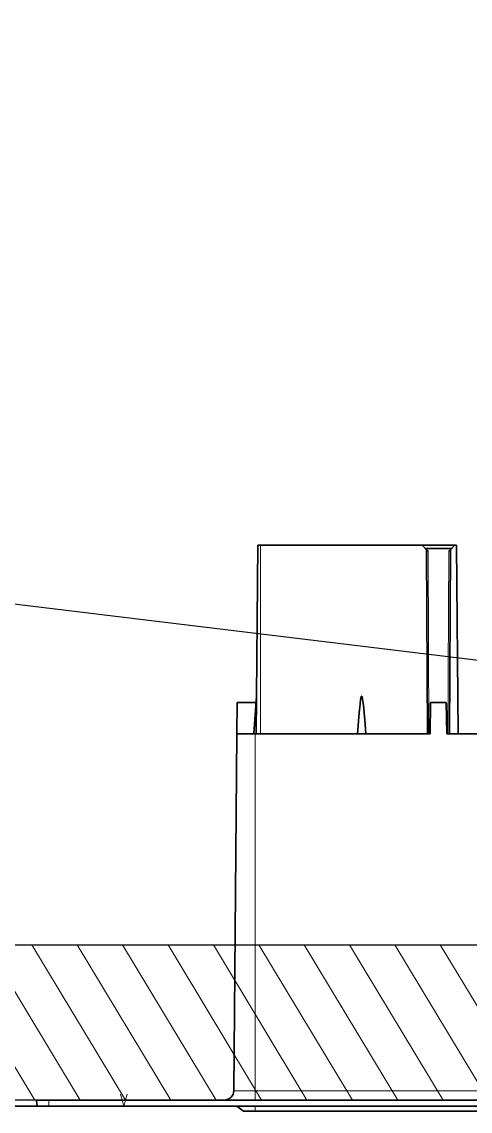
# Model space of a CAD drawing. Header units: inches. Extents: x 258415 to 640093, y 441672 to 945769.
# Drawn here: x 338741.9 to 338814, y 462722.1 to 462897.2 of the extents above; entities that cross this region are included whole.
import ezdxf

# ---------------------------------------------------------------- set-up
doc = ezdxf.new("R2010")
doc.units = ezdxf.units.IN
doc.header["$MEASUREMENT"] = 0
for name, color, linetype in [('CQ Grg Gypsum', 41, 'Continuous'), ('CQ Light Elevation', 4, 'Continuous'), ('CQ_callout', 34, 'Continuous')]:
    doc.layers.add(name, color=color, linetype=linetype)
doc.layers.add('CQ Gypsum Hatch', color=8, linetype='Continuous', lineweight=20)
doc.layers.add('CQ Lighting', color=5, linetype='Continuous', lineweight=0)
doc.styles.get("Standard").update_dxf_attribs({"font": 'arial.ttf'})
doc.dimstyles.get("Standard").update_dxf_attribs({"dimtxt": 0.18, "dimasz": 0.18, "dimexe": 0.18, "dimexo": 0.0625, "dimgap": 0.09, "dimtad": 0, "dimtih": 1, "dimtoh": 1, "dimdec": 4, "dimzin": 0, "dimdsep": 46, "dimtxsty": 'Standard', "dimcen": 0.09, "dimadec": 0, "dimazin": 0, "dimtfac": 1, "dimtdec": 4, "dimtofl": 0, "dimtmove": 0, "dimatfit": 3, "dimfxl": 1, "dimtolj": 1, "dimtzin": 0, "dimarcsym": 0})

# ---------------------------------------------------------------- blocks, each defined once
blk = doc.blocks.new('T.HC0E0.HQ12 side 1')
at = {"layer": 'CQ Lighting', "color": 1, "lineweight": 35}
for p, q in [((441562.55, 518907.92), (441562.29, 518877.62)), ((441563.66, 518877.62), (441563.53, 518907.19)), ((441567.22, 518877.62), (441567.35, 518907.19)), ((441594.04, 518907.92), (441568.08, 518907.92)), ((441594.46, 518907.92), (441594.73, 518877.62)), ((441594.89, 518877.62), (441566.79, 518877.62)), ((441597.84, 518877.62), (441598.34, 518820.2)), ((441660.24, 518817.72), (441328.06, 518817.72)), ((441493.45, 518818.72), (441628.04, 518818.72)), ((441493.45, 518817.72), (441628.04, 518817.72)), ((441594.89, 518816.92), (441385.19, 518816.92))]:
    blk.add_line(p, q, dxfattribs=at)
at = {"layer": 'CQ Lighting', "color": 1, "lineweight": 35, "ltscale": 0.006255}
blk.add_line((441562.55, 518907.92), (441562.8, 518907.92), dxfattribs=at)
at = {"layer": 'CQ Lighting', "color": 1, "lineweight": 35, "ltscale": 0.13185}
blk.add_line((441568.08, 518907.92), (441562.8, 518907.92), dxfattribs=at)
at = {"layer": 'CQ Lighting', "color": 1, "lineweight": 35, "ltscale": 0.025749}
for p, q in [((441562.8, 518907.92), (441563.53, 518907.19)), ((441568.08, 518907.92), (441567.35, 518907.19))]:
    blk.add_line(p, q, dxfattribs=at)
at = {"layer": 'CQ Lighting', "color": 1, "lineweight": 35, "ltscale": 0.106851}
blk.add_line((441567.58, 518907.42), (441563.3, 518907.42), dxfattribs=at)
at = {"layer": 'CQ Lighting', "color": 1, "lineweight": 35, "ltscale": 0.008877}
blk.add_line((441563.53, 518907.19), (441563.78, 518906.94), dxfattribs=at)
at = {"layer": 'CQ Lighting', "color": 1, "lineweight": 35, "ltscale": 0.008878}
blk.add_line((441567.35, 518907.19), (441567.1, 518906.94), dxfattribs=at)
at = {"layer": 'CQ Lighting', "color": 1, "lineweight": 35, "ltscale": 0.010601}
blk.add_line((441594.46, 518907.92), (441594.04, 518907.92), dxfattribs=at)
at = {"layer": 'CQ Lighting', "color": 1, "lineweight": 13}
for p, q in [((441594.04, 518907.92), (441594.04, 518877.62)), ((441563.91, 518877.62), (441563.78, 518906.94)), ((441566.97, 518877.62), (441567.1, 518906.94)), ((441594.89, 518877.62), (441594.89, 518820.2)), ((441385.19, 518820.2), (441594.89, 518820.2))]:
    blk.add_line(p, q, dxfattribs=at)
at = {"layer": 'CQ Lighting', "color": 1, "lineweight": 35, "ltscale": 0.125019}
for p, q in [((441564.09, 518877.62), (441564.18, 518882.62)), ((441566.79, 518877.62), (441566.7, 518882.62))]:
    blk.add_line(p, q, dxfattribs=at)
at = {"layer": 'CQ Lighting', "color": 1, "lineweight": 35, "ltscale": 0.063136}
blk.add_line((441566.7, 518882.62), (441564.18, 518882.62), dxfattribs=at)
at = {"layer": 'CQ Lighting', "color": 1, "lineweight": 35, "ltscale": 0.150785}
blk.add_line((441594.68, 518883.63), (441595.1, 518877.62), dxfattribs=at)
at = {"layer": 'CQ Lighting', "color": 1, "lineweight": 35, "ltscale": 0.025482}
blk.add_line((441594.68, 518883.63), (441594.75, 518882.62), dxfattribs=at)
at = {"layer": 'CQ Lighting', "color": 1, "lineweight": 35, "ltscale": 0.076234}
blk.add_line((441597.8, 518882.62), (441594.75, 518882.62), dxfattribs=at)
at = {"layer": 'CQ Lighting', "color": 1, "lineweight": 35, "ltscale": 0.125005}
blk.add_line((441597.84, 518877.62), (441597.8, 518882.62), dxfattribs=at)
at = {"layer": 'CQ Lighting', "color": 1, "lineweight": 35, "ltscale": 0.00029}
blk.add_line((441597.83, 518879.05), (441597.83, 518879.04), dxfattribs=at)
at = {"layer": 'CQ Lighting', "color": 1, "lineweight": 35, "ltscale": 0.364605}
blk.add_line((441564.09, 518877.62), (441549.51, 518877.62), dxfattribs=at)
at = {"layer": 'CQ Lighting', "color": 1, "lineweight": 35, "ltscale": 0.07375}
blk.add_line((441597.84, 518877.62), (441594.89, 518877.62), dxfattribs=at)
at = {"layer": 'CQ Lighting', "color": 1, "lineweight": 35, "ltscale": 0.018806}
blk.add_line((441595.1, 518877.62), (441595.85, 518877.62), dxfattribs=at)
at = {"layer": 'CQ Lighting', "color": 1, "lineweight": 13, "ltscale": 0.086275}
blk.add_line((441594.89, 518820.2), (441598.34, 518820.2), dxfattribs=at)
at = {"layer": 'CQ Lighting', "color": 1, "lineweight": 13, "ltscale": 0.037173}
blk.add_line((441594.89, 518820.2), (441594.89, 518818.72), dxfattribs=at)
at = {"layer": 'CQ Lighting', "color": 1, "lineweight": 13, "ltscale": 0.02}
blk.add_line((441594.89, 518817.72), (441594.89, 518816.92), dxfattribs=at)
at = {"layer": 'CQ Lighting', "color": 1, "lineweight": 35, "ltscale": 0.033399}
blk.add_line((441597.84, 518817.72), (441596.77, 518816.92), dxfattribs=at)
at = {"layer": 'CQ Lighting', "color": 1, "lineweight": 35, "ltscale": 0.000913}
blk.add_line((441609.61, 518818.72), (441609.57, 518818.72), dxfattribs=at)
at = {"layer": 'CQ Lighting', "color": 1, "lineweight": 35, "ltscale": 0.002942}
for p, q in [((441609.73, 518818.72), (441609.61, 518818.72)), ((441610.69, 518818.72), (441610.58, 518818.72))]:
    blk.add_line(p, q, dxfattribs=at)
at = {"layer": 'CQ Lighting', "color": 1, "lineweight": 35, "ltscale": 0.004565}
for p, q in [((441609.91, 518818.72), (441609.73, 518818.72)), ((441610.58, 518818.72), (441610.39, 518818.72)), ((441619.65, 518818.72), (441619.47, 518818.72)), ((441620.38, 518818.72), (441620.19, 518818.72)), ((441622.1, 518818.72), (441621.91, 518818.72)), ((441622.82, 518818.72), (441622.64, 518818.72))]:
    blk.add_line(p, q, dxfattribs=at)
at = {"layer": 'CQ Lighting', "color": 1, "lineweight": 35, "ltscale": 0.006087}
blk.add_line((441610.15, 518818.72), (441609.91, 518818.72), dxfattribs=at)
at = {"layer": 'CQ Lighting', "color": 1, "lineweight": 35, "ltscale": 0.005986}
blk.add_line((441610.39, 518818.72), (441610.15, 518818.72), dxfattribs=at)
at = {"layer": 'CQ Lighting', "color": 1, "lineweight": 35, "ltscale": 0.001015}
blk.add_line((441610.73, 518818.72), (441610.69, 518818.72), dxfattribs=at)
at = {"layer": 'CQ Lighting', "color": 1, "lineweight": 35, "ltscale": 0.000812}
for p, q in [((441619.37, 518818.72), (441619.34, 518818.72)), ((441620.51, 518818.72), (441620.48, 518818.72)), ((441621.81, 518818.72), (441621.78, 518818.72)), ((441622.95, 518818.72), (441622.92, 518818.72))]:
    blk.add_line(p, q, dxfattribs=at)
at = {"layer": 'CQ Lighting', "color": 1, "lineweight": 35, "ltscale": 0.002536}
for p, q in [((441619.47, 518818.72), (441619.37, 518818.72)), ((441620.48, 518818.72), (441620.38, 518818.72)), ((441621.91, 518818.72), (441621.81, 518818.72)), ((441622.92, 518818.72), (441622.82, 518818.72))]:
    blk.add_line(p, q, dxfattribs=at)
at = {"layer": 'CQ Lighting', "color": 1, "lineweight": 35, "ltscale": 0.006797}
blk.add_line((441619.93, 518818.72), (441619.65, 518818.72), dxfattribs=at)
at = {"layer": 'CQ Lighting', "color": 1, "lineweight": 35, "ltscale": 0.006696}
for p, q in [((441620.19, 518818.72), (441619.93, 518818.72)), ((441622.64, 518818.72), (441622.37, 518818.72))]:
    blk.add_line(p, q, dxfattribs=at)
at = {"layer": 'CQ Lighting', "color": 1, "lineweight": 35, "ltscale": 0.006798}
blk.add_line((441622.37, 518818.72), (441622.1, 518818.72), dxfattribs=at)
at = {"layer": 'CQ Lighting', "color": 1, "lineweight": 35, "ltscale": 0.05}
blk.add_line((441628.04, 518818.72), (441630.04, 518818.72), dxfattribs=at)
at = {"layer": 'CQ Lighting', "color": 1, "lineweight": 13, "ltscale": 0.025}
blk.add_line((441628.04, 518817.72), (441628.04, 518818.72), dxfattribs=at)
at = {"layer": 'CQ Lighting', "color": 1, "lineweight": 35, "ltscale": 0.046931}
blk.add_line((441628.04, 518817.72), (441629.92, 518817.72), dxfattribs=at)
at = {"layer": 'CQ Lighting', "color": 1, "lineweight": 35, "ltscale": 0.025188}
blk.add_line((441629.92, 518817.72), (441630.04, 518818.72), dxfattribs=at)
at = {"layer": 'CQ Lighting', "color": 1, "lineweight": 35, "ltscale": 0.047002}
blk.add_line((441594.89, 518816.92), (441596.77, 518816.92), dxfattribs=at)
at = {"layer": 'CQ Lighting', "color": 1, "lineweight": 35}
blk.add_lwpolyline([(441578.48, 518877.62), (441578.19, 518880.99), (441578.05, 518882.39), (441577.96, 518883.09), (441577.88, 518883.47), (441577.84, 518883.58), (441577.82, 518883.62), (441577.8, 518883.63), (441577.78, 518883.63), (441577.77, 518883.63), (441577.76, 518883.62), (441577.74, 518883.59), (441577.7, 518883.49), (441577.65, 518883.23), (441577.58, 518882.82), (441577.5, 518882.19), (441577.28, 518879.8), (441577.1, 518877.62)], dxfattribs=at)
at = {"layer": 'CQ Lighting', "color": 1, "lineweight": 13}
blk.add_lwpolyline([(441615.5, 518819.65), (441616.01, 518817.72), (441616.53, 518819.65)], dxfattribs=at)
at = {"layer": 'CQ Lighting', "color": 1, "lineweight": 35}
blk.add_arc((441599.84, 518820.22), 1.5, 180.5, 270, dxfattribs=at)

msp = doc.modelspace()

# ---------------------------------------------------------------- hatches: boundary and pattern name
at = {"layer": 'CQ Gypsum Hatch'}
h = msp.add_hatch(dxfattribs=at)
h.set_pattern_fill('ANSI31', color=256, scale=50, angle=76.02858, style=0)
h.set_pattern_definition([(121.0285767, (-6464.915, -0.0223), (-5.35568947, -3.22165956), [])])
edge = h.paths.add_edge_path()
edge.add_line((338261.279, 462748.832), (339551.273, 462748.832))
edge.add_line((339551.273, 462748.832), (339551.273, 462773.832))
edge.add_line((339551.273, 462773.832), (339596.273, 462773.832))
edge.add_line((339596.273, 462773.832), (339596.273, 462748.832))
edge.add_line((339596.273, 462748.832), (339576.273, 462748.832))
edge.add_line((339576.273, 462748.832), (339576.273, 462723.832))
edge.add_line((339576.273, 462723.832), (338236.279, 462723.832))
edge.add_line((338236.279, 462723.832), (338236.279, 462748.832))
edge.add_line((338236.279, 462748.832), (338216.279, 462748.832))
edge.add_line((338216.279, 462748.832), (338216.279, 462773.832))
edge.add_line((338216.279, 462773.832), (338261.279, 462773.832))
edge.add_line((338261.279, 462773.832), (338261.279, 462748.832))
edge.add_line((338261.279, 462748.832), (339551.273, 462748.832))

# ---------------------------------------------------------------- linework, layer by layer
at = {"layer": 'CQ Grg Gypsum', "elevation": 0}
msp.add_lwpolyline([(338261.279, 462748.832), (339551.273, 462748.832), (339551.273, 462773.832), (339596.273, 462773.832), (339596.273, 462748.832), (339576.273, 462748.832), (339576.273, 462723.832), (338236.279, 462723.832), (338236.279, 462748.832), (338216.279, 462748.832), (338216.279, 462773.832), (338261.279, 462773.832), (338261.279, 462748.832), (339551.273, 462748.832)], dxfattribs=at)

# ---------------------------------------------------------------- block references
at = {"layer": 'CQ Light Elevation', "xscale": -1}
msp.add_blockref('T.HC0E0.HQ12 side 1', (780374.311, -56094.863, 0), dxfattribs=at)

# ---------------------------------------------------------------- leaders
at = {"layer": 'CQ_callout'}
msp.add_leader([(338895.762, 462784.755, -0.001), (336259.257, 463105.027, -0.001), (335649.722, 463105.027, -0.001)], dimstyle='Standard', override={"dimasz": 10, "dimldrblk": 'Dot', "dimfxl": 0.1, "dimarcsym": 2}, dxfattribs=at)

doc.saveas('drawing.dxf')
